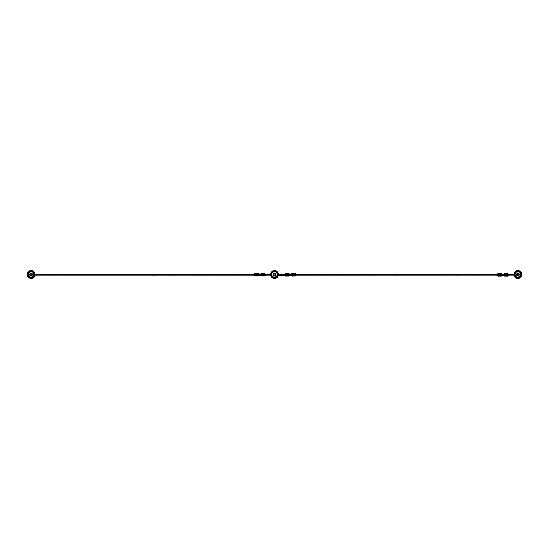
<?xml version="1.0" encoding="UTF-8"?>
<svg xmlns="http://www.w3.org/2000/svg" width="549" height="549" viewBox="0 0 549 549"><rect width="100%" height="100%" fill="white"/><g stroke="black" fill="none" stroke-linecap="round" stroke-linejoin="round"><path stroke-width="0.82" d="M132.254 274.802L132.254 274.637M290.496 274.363L290.496 275.083M71.864 274.747L71.905 274.651M91.758 274.802L91.765 274.637M52.368 274.761L52.368 274.651M173.1 274.802L173.1 274.685M193.44 274.802L193.44 274.685M436.839 274.706L436.86 274.747M213.568 274.706L213.595 274.747M355.34 274.637L355.354 274.534M457.015 274.802L457.015 274.891M233.455 274.706L233.49 274.685M496.461 274.802L496.413 274.706M259.698 274.534L259.801 274.418M254.983 273.436C254.221 273.697 254.51 276.387 255.271 275.399M257.653 274.274C258.023 278.35 258.977 271.597 257.653 274.274L254.578 274.274M261.708 273.635C260.679 272.853 260.967 276.723 261.784 275.344M253.027 274.891L253.02 274.521M295.781 274.905L290.476 274.919C291.382 276.092 296.288 273.587 295.76 274.939L277.478 274.919L514.729 274.891M34.031 273.587C33.146 269.696 26.853 271.378 28.033 275.193C28.919 279.084 35.211 277.403 34.031 273.587L34.484 273.464C35.706 283.236 21.432 275.173 30.106 270.932M27.663 275.536L27.587 273.464L27.985 272.627L28.342 272.839M27.704 273.498L27.676 274.61M32.226 274.39L31.629 275.426L30.188 275.234M34.477 274.39L33.921 276.222M33.613 277.101L34.525 275.523L34.553 274.39L34.141 274.39M34.525 275.523L34.614 274.39M271.336 273.553L271.096 275.536L271.35 272.599L273.526 270.932M271.124 273.498L271.144 275.523M271.22 273.526L271.316 275.474M271.316 274.61C271.028 270.341 277.856 270.369 277.65 274.61L278.117 274.61C278.309 278.24 272.771 279.558 271.35 276.181L271.769 275.941L271.35 274.39L270.883 274.39M275.646 274.39L274.761 275.543L273.423 274.987M271.769 275.941C273.176 278.652 277.698 277.444 277.561 274.39L278.027 274.39L277.595 276.373M277.684 274.39L277.547 275.413L277.993 275.536M277.664 275.447L277.904 274.39M277.78 275.474L277.979 274.39M516.952 270.932C515.024 271.261 513.535 274.212 514.736 275.474M514.386 274.61L514.55 273.498M514.523 274.61L514.646 273.526M521.413 274.61L521.282 273.477L520.877 273.587C522.051 277.403 515.765 279.084 514.88 275.193C513.692 271.227 520.26 269.724 520.967 273.807M521.399 274.39L520.864 276.284M514.88 275.193L514.427 275.317C515.092 279.544 522.072 278.693 521.447 274.39L520.98 274.39M521.426 275.536L521.337 273.464M285.555 275.797L285.96 274.644L285.549 273.505L285.144 274.665L285.555 275.797L288.637 275.797L289.042 274.644L288.63 273.505L285.549 273.505M292.075 275.797C293.372 274.617 291.416 272.139 291.615 275.083L289.728 275.083L289.728 274.363L291.615 274.363L292.075 275.797L295.444 275.454L295.252 273.546L292.068 273.505M476.889 274.514L476.889 274.925L476.903 274.521M295.088 274.603L295.088 274.706M264.193 273.999L264.543 275.728L264.947 274.891L264.659 273.477L264.193 273.999L261.118 273.999M498.272 273.718L497.758 275.111L498.368 275.818M500.873 274.239L501.23 275.969L501.635 275.131L501.347 273.718L500.873 274.239L497.806 274.239M504.771 273.718L504.256 275.111L504.867 275.818M507.372 274.239L507.729 275.969L508.134 275.131L507.846 273.718L507.372 274.239L504.305 274.239M30.229 277.389L30.106 277.842L31.121 277.959M31.835 271.391L31.959 270.938L31.032 270.808L30.106 270.938L30.291 271.487M30.319 277.609L30.202 278.062L31.121 278.13M31.959 271.487L32.048 271.158A3.582 3.582 0 0 1 34.436 275.982A3.582 3.582 0 0 1 29.33 277.712L29.454 277.506M273.649 277.389L273.532 277.842L274.548 277.959M275.262 271.391L275.378 270.938L274.452 270.87L272.695 271.343L271.055 273.477M273.738 277.609L273.622 278.062L271.92 276.922A3.582 3.582 0 0 1 273.23 271.021A3.582 3.582 0 0 1 278.027 274.706A3.582 3.582 0 0 1 272.661 277.492L273.677 277.842M275.378 271.487L275.468 271.158A3.582 3.582 0 0 1 277.08 272.078L276.984 272.174M517.968 278.055L516.952 277.849L517.076 277.389M518.681 271.391L518.798 270.938L517.879 270.87M517.041 278.062L517.165 277.609M518.805 271.487L518.894 271.158A3.582 3.582 0 0 1 521.276 275.982A3.582 3.582 0 0 1 516.177 277.712L515.511 276.758M258.071 274.397C257.495 275.111 262.093 274.857 261.516 274.418M498.211 274.96L498.224 274.726M28.136 272.716L27.69 274.39L28.033 276.394M29.969 274.301L30.813 273.457L32.158 274.013M34.264 275.255L33.812 276.161L34.216 276.394M34.107 276.332L34.498 275.317L34.031 275.193M271.426 273.773L271.474 272.668M271.22 273.718L272.839 271.59M277.574 275.227C277.08 277.211 274.596 278.247 272.839 277.19L272.565 277.568M277.684 275.255L276.744 276.806L277.073 277.135M277.78 275.282L276.826 276.895M277.444 276.284L277.918 275.317L277.458 275.193M514.564 273.697L515.511 272.023M520.658 276.161L520.994 273.553M520.953 276.332L521.324 275.317L520.877 275.193M264.501 274.445L264.501 274.72M30.229 277.938L29.241 277.492L29.481 277.08M32.583 271.7L32.816 271.295L33.564 271.858L34.354 273.745M32.679 271.92L32.913 271.515L31.924 271.062M272.668 277.485L272.901 277.08M276.01 271.7L276.243 271.295L277.561 272.599L278.007 273.683L277.547 273.807M517.076 277.938L516.087 277.492L516.321 277.08M519.429 271.7L519.663 271.295L520.411 271.858L521.426 273.683M519.642 271.714C518.544 269.847 514.18 271.686 514.736 273.745M28.596 271.954L28.225 272.935M28.665 272.023L28.033 272.826A3.582 3.582 0 0 1 30.195 271.151L32.885 271.556M29.056 277.355L29.344 276.977M29.124 277.403L29.413 277.025M29.214 277.622L29.433 277.197L28.747 276.675M33.317 276.806L34.264 274.39L33.832 272.778M33.4 276.758L33.928 276.065M33.407 276.895L34.086 276.154M33.558 277.046L34.134 276.181L33.722 275.941M271.556 272.716L272.091 272.023M272.476 277.355L272.764 276.977M272.544 277.403L272.832 277.025M272.633 277.622L272.922 277.245M276.909 276.977L277.561 276.181L277.142 275.941M277.526 276.332L276.271 277.595L273.656 277.938M515.902 277.355L516.19 276.977M515.964 277.403L516.252 277.025M516.06 277.622L516.28 277.197M520.672 276.003L520.164 276.806L520.493 277.135L521.056 276.394L521.111 273.526M520.775 276.065L519.519 277.3M520.253 276.895L520.926 276.154M254.997 274.768L255.011 274.418M501.251 275.008L501.23 274.63L501.23 275.015L507.331 275.111M29.399 277.595L28.5 276.922L28.836 276.586M33.317 272.414L33.647 272.084L32.796 271.343M272.256 276.586L271.927 276.916L272.874 277.506M272.18 276.977L272.023 277.135A3.582 3.582 0 0 1 270.959 274.61M516.245 277.595L515.339 276.922L515.683 276.586M520.164 272.414L520.493 272.084L519.601 271.405M33.317 276.675L31.032 277.739M31.945 277.794L33.468 276.826M32.741 277.41L33.558 276.916L32.844 277.595M276.82 276.758L274.452 277.739M276.161 277.41L276.888 276.826M516.204 271.494L515.436 272.078A3.582 3.582 0 0 1 517.041 271.151L517.879 271.041M520.157 276.675L517.879 277.622L516.259 277.19M520.37 276.881L518.771 277.719L517.879 277.911L517.879 277.499M517.968 278.13L520.459 277.101L520.98 276.181L520.569 275.941M28.342 275.941L27.944 276.174L28.63 277.101M33.722 272.839L34.127 272.606M33.812 273.059L34.216 272.826L33.523 271.899M277.142 272.839L277.547 272.606M271.858 276.161L271.453 276.394L270.993 275.317L271.453 275.193M277.526 272.887L277.636 272.826A3.582 3.582 0 0 1 272.757 277.712L272.99 277.3L272.174 276.675M515.188 275.941L514.784 276.174L515.477 277.101M520.569 272.839L520.967 272.606M514.873 276.394L515.278 276.161M520.761 272.997L520.37 271.899L520.953 272.887M30.14 271.062L28.589 272.078L30.195 271.151M32.645 277.19L31.032 277.622L29.42 277.19M32.823 277.492L31.032 277.972L31.032 277.499M32.034 278.014L32.885 277.657M272.784 271.556C274.953 270.28 277.828 272.132 277.773 274.61M276.174 277.375L274.452 277.835M275.385 277.849L276.991 276.922L276.648 276.586M519.67 271.288L516.952 270.938L516.087 271.295L516.355 271.81M516.177 271.508L517.131 271.487M518.791 277.794L519.635 277.444M517.879 277.972L519.67 277.492L520.411 276.922L520.075 276.586M27.587 275.317L28.033 275.193M28.123 275.413L27.676 275.536L27.587 274.39M277.458 273.587L277.904 273.464L278.117 274.61M521.413 273.683L520.864 272.668M30.12 270.986L31.945 270.986M31.032 277.835L31.959 277.732M31.121 278.055L32.014 277.938M275.365 270.986L276.216 271.343L274.452 270.808L273.532 270.938L273.649 271.391M273.587 271.158L275.324 271.158M275.413 277.842L274.452 277.972L274.452 277.499M517.879 277.739L518.771 277.609L518.894 278.062M254.873 273.471L258.16 273.477M261.372 273.471L264.446 273.471M254.777 273.587L258.263 273.594M261.276 273.587L264.762 273.594M285.439 273.546L288.733 273.546M291.965 273.546L295.252 273.546M285.343 273.663L288.836 273.656M291.862 273.663L295.355 273.656M498.06 273.711L501.347 273.718M504.558 273.711L507.846 273.718M254.688 273.766L257.756 273.766M261.187 273.766L264.261 273.766M285.837 273.834L288.918 273.834M292.356 273.834L295.437 273.834M497.957 273.821L501.031 273.821M504.456 273.821L507.53 273.821M254.619 273.999L257.694 273.999M285.899 274.068L288.987 274.068M292.425 274.068L295.506 274.068M497.868 274.006L500.942 274.006M504.366 274.006L507.441 274.006M261.077 274.274L264.954 274.294M27.464 274.39L27.93 274.39M285.947 274.349L289.028 274.349M292.466 274.349L295.547 274.349M514.303 274.39L514.77 274.39M34.059 274.521L271.302 274.521M278.309 274.521L514.722 274.521M34.045 274.637L271.316 274.637M278.295 274.637L514.736 274.61M278.295 274.747L514.736 274.747L277.465 274.802M34.052 274.891L271.309 274.891M497.758 275.111L500.832 275.111M254.619 275.145L257.687 275.145M261.118 275.145L264.186 275.145M285.905 275.221L288.987 275.221M292.425 275.221L295.506 275.221M254.681 275.385L258.346 275.399M261.18 275.385L264.844 275.399M497.799 275.385L500.873 275.385M504.298 275.385L507.372 275.385M254.77 275.571L257.838 275.571M261.269 275.571L264.337 275.571M285.267 275.474L288.925 275.454M291.787 275.474L295.444 275.454M255.182 275.584L258.256 275.584M261.681 275.584L264.755 275.584M285.35 275.653L288.843 275.639M291.869 275.653L295.362 275.639M497.868 275.625L500.935 275.625M504.366 275.625L507.434 275.625M258.154 275.694L255.086 275.694M261.365 275.687L264.652 275.694M285.453 275.763L288.74 275.756M291.972 275.763L295.259 275.756M497.95 275.811L501.024 275.811M504.449 275.811L507.523 275.811M498.053 275.927L501.34 275.934M504.552 275.927L507.839 275.934M517.007 277.622L517.968 277.712L517.968 278.178M516.986 277.719L517.968 277.842M516.952 277.842L517.968 277.959M273.56 277.719L274.548 277.842M30.168 277.622L31.121 277.712L31.121 278.178M30.14 277.719L31.121 277.842M514.427 273.464L514.88 273.587M520.967 275.413L521.413 275.536M271.007 273.464L271.453 273.587M27.587 273.464L28.033 273.587M34.12 275.413L34.573 275.536M295.156 275.797L294.799 275.234M288.637 275.797L288.28 275.234M518.743 271.158L519.731 271.556M516.204 277.286L517.131 277.732M516.115 277.444L517.103 277.842M275.344 271.062L276.339 271.508M272.784 277.286L274.548 277.712L274.548 278.178M272.729 277.375L273.711 277.732M31.959 270.932L32.823 271.288M30.291 277.732L28.665 276.758M29.269 277.444L30.257 277.842M514.784 272.606L515.188 272.839M515.278 273.059L514.873 272.826A3.582 3.582 0 0 0 515.436 277.142L515.772 276.806C511.922 273.526 518.579 268.468 520.864 272.935M271.364 272.606L271.769 272.839M271.494 272.846L271.453 272.826A3.582 3.582 0 0 0 271.082 273.683M277.231 276.161L277.636 276.394M519.546 271.494L520.459 272.119M517.034 275.234L518.476 275.426L519.031 274.081M515.593 276.675L516.348 277.245M515.442 276.826L516.293 277.506M276.174 271.405L277.08 272.078M276.126 271.494L277.78 273.745M275.392 273.766L273.951 273.574L273.388 274.919M272.016 276.826L272.928 277.41M32.707 271.494L33.613 272.119M33.489 272.242C30.977 269.257 26.084 273.031 28.328 276.222M28.596 276.826L29.31 277.375M28.843 272.325L28.507 271.865L29.248 271.295L29.481 271.7M33.228 276.586L33.647 277.135L32.913 277.705L32.583 277.08M519.004 274.013C518.38 272.819 516.41 273.635 516.815 274.919M516.842 274.987C521.975 278.336 516.842 268.955 516.932 275.207M515.683 276.895L514.53 274.39M514.893 276.113L515.6 276.977M276.888 271.954L277.437 272.668M275.577 274.013C270.993 270.554 274.809 279.77 275.612 274.081M272.263 276.895L271.336 275.227M271.556 276.065L272.091 276.758M271.405 276.154L272.112 277.046M33.4 272.023L34.107 272.887M33.317 272.105L34.024 272.935M29.996 274.987C30.463 276.566 32.974 275.529 32.185 274.081M28.239 276.003L28.925 276.806M28.136 276.065L28.596 277.135A3.582 3.582 0 0 1 27.663 273.683M28.047 276.113L28.761 276.977M519.429 277.08L519.752 277.705M272.668 271.295L272.901 271.7M276.01 277.08L276.332 277.705M520.775 272.716L521.2 273.745M520.672 272.778L521.09 273.773M514.475 275.303L514.914 276.373M277.506 272.627L277.945 273.697M275.488 273.793L275.701 274.301M271.22 275.255L271.645 276.284M271.124 275.282L271.563 276.332M34.086 272.627L34.525 273.697L34.017 272.668M32.274 274.301C31.979 272.249 28.85 273.546 30.092 275.207M27.704 275.282L28.136 276.332M516.952 270.938L517.076 271.391M518.681 277.389L518.798 277.842M275.262 277.389L275.468 278.062M31.835 277.389L32.048 278.062M514.427 274.39L514.564 275.523M277.856 273.477L277.993 274.61M277.78 273.498L277.89 274.61M34.484 273.464L34.573 274.61M34.361 273.498L34.47 274.61M315.291 274.802L315.325 274.706M335.213 274.706L335.185 274.802M517.879 270.822L517.879 271.288M503.57 274.534L503.57 275.248L501.759 275.248L501.759 274.534M502.87 274.534L502.87 275.248M502.459 274.534L502.459 275.248M396.104 274.514L396.104 274.939M290.84 274.363L290.84 275.083M274.452 270.822L274.452 271.288M259.684 274.294L259.602 275.008M259.279 274.294L259.279 275.008M258.572 274.294L258.572 275.008M152.677 274.514L152.677 274.939M31.032 270.822L31.032 271.288M28.5 276.922A3.582 3.582 0 0 1 29.811 271.021A3.582 3.582 0 0 1 34.601 274.706A3.582 3.582 0 0 1 29.241 277.492M515.339 276.922A3.582 3.582 0 0 1 516.65 271.021A3.582 3.582 0 0 1 521.447 274.706A3.582 3.582 0 0 1 516.087 277.492M375.674 274.685L375.681 274.637M111.921 274.685L111.941 274.706M416.513 274.651L416.526 274.685M285.487 274.603L285.494 274.555M288.568 274.603L288.575 274.555M290.284 274.603L290.291 274.555M292.006 274.603L292.013 274.555M502.877 274.774L502.884 274.726M504.593 274.774L504.6 274.726M507.667 274.774L507.674 274.726M272.784 271.494L272.009 272.078A3.582 3.582 0 0 1 273.615 271.151L272.757 271.508M260.391 274.294L258.49 274.294L258.49 275.008L260.391 275.008L260.391 274.294M271.316 274.747L34.045 274.747L271.316 274.802"/></g></svg>
